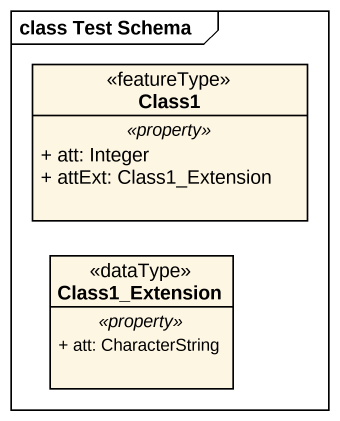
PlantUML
@startuml
mainframe class Test Schema
hide circle
hide empty members
skinparam classAttributeIconSize 0
class Class1 <<featureType>> {
  .. <<property>> ..
  + att: Integer
  + attExt: Class1_Extension
}
class Class1_Extension <<dataType>> {
  .. <<property>> ..
  + att: CharacterString
}
@enduml
